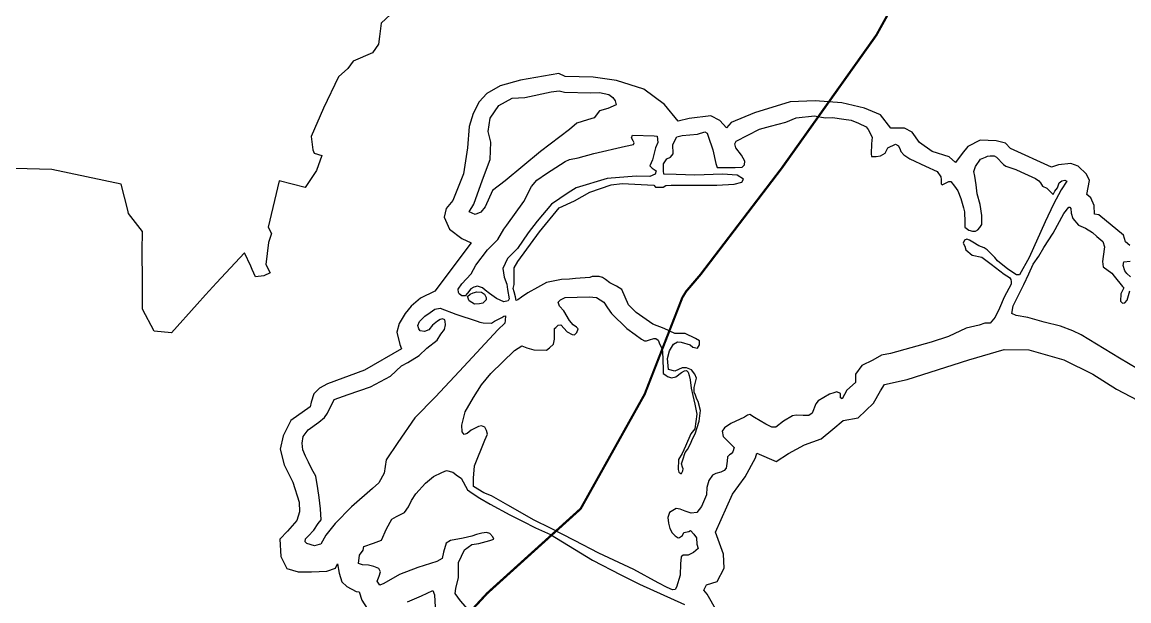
# Model space of a CAD drawing. Header units: metres. Extents: x 255476 to 378809, y 1739479 to 2227865.
# Drawn here: x 316272 to 318805, y 1883766 to 1885089 of the extents above; entities that cross this region are included whole.
import ezdxf

# ---------------------------------------------------------------- set-up
doc = ezdxf.new("R2010")
doc.units = ezdxf.units.M
doc.header["$MEASUREMENT"] = 0
for name, color, linetype in [('COASTLINE', 5, 'Continuous'), ('DISTRICT BOUNDRY', 86, 'Continuous'), ('MANGROOVE BUFFER ZONE', 120, 'Continuous')]:
    doc.layers.add(name, color=color, linetype=linetype)

msp = doc.modelspace()

# ---------------------------------------------------------------- linework, layer by layer
at = {"layer": 'COASTLINE', "color": 1, "flags": 128}
msp.add_lwpolyline([(318400.2, 1885371, 5, 5, 0), (318227.4, 1885059.8, 5, 5, 0), (318010.3, 1884755, 5, 5, 0), (317824.6, 1884512, 5, 5, 0), (317792.5, 1884474.4, 5, 5, 0), (317792.4, 1884474.4, 5, 5, 0), (317783.3, 1884459.6, 5, 5, 0), (317697.1, 1884238.7, 5, 5, 0), (317550.7, 1883977, 5, 5, 0), (317336.6, 1883783.6, 5, 5, 0), (317248, 1883687.5, 5, 5, 0)], format="xyseb", dxfattribs=at)
at = {"layer": 'DISTRICT BOUNDRY'}
msp.add_polyline3d([(317115.4, 1885107.3, 0), (317093.9, 1885086.9, 0), (317090, 1885057, 0), (317088.2, 1885039.2, 0), (317074.6, 1885019.3, 0), (317030, 1885000.3, 0), (317017.7, 1884983.3, 0), (316996.8, 1884964.2, 0), (316962.3, 1884892.5, 0), (316933.8, 1884828.1, 0), (316937.5, 1884797.6, 0), (316941, 1884789.9, 0), (316958.4, 1884784.8, 0), (316945.8, 1884750.4, 0), (316919.9, 1884711.2, 0), (316861, 1884726.7, 0), (316835.5, 1884620.7, 0), (316842.7, 1884606, 0), (316835.9, 1884585.5, 0), (316829.8, 1884535.7, 0), (316839.8, 1884516.2, 0), (316825.5, 1884509.7, 0), (316806.8, 1884507, 0), (316799.1, 1884523.8, 0), (316795.5, 1884531.9, 0), (316781.6, 1884562.3, 0), (316717, 1884493.8, 0), (316692.3, 1884466.2, 0), (316673.2, 1884444.9, 0), (316613.9, 1884378.8, 0), (316574.4, 1884383.3, 0), (316547.8, 1884433.4, 0), (316547.6, 1884497.2, 0), (316547.4, 1884566.8, 0), (316547.7, 1884610.7, 0), (316515.6, 1884651.9, 0), (316514, 1884659.9, 0), (316498.7, 1884719.4, 0), (316340.2, 1884752.3, 0), (316171.1, 1884757.1, 0)], dxfattribs=at)
at = {"layer": 'MANGROOVE BUFFER ZONE', "flags": 128}
for points in [[(318807.6, 1884578.5), (318797.4, 1884587.1), (318792.7, 1884602.6), (318736.3, 1884648.9), (318726.3, 1884650.1), (318726.1, 1884670.3), (318718.5, 1884688.1), (318709, 1884695.2), (318715.5, 1884727.3), (318708.3, 1884741.8), (318689.6, 1884760.4), (318672.7, 1884766), (318644.6, 1884763.3), (318628, 1884758), (318534.5, 1884800.9), (318523.2, 1884812.8), (318501.8, 1884818.1), (318465.2, 1884819.9), (318437.1, 1884805), (318423.6, 1884789.3), (318408.3, 1884768.4), (318393.7, 1884781.8), (318355, 1884793.6), (318326, 1884814.2), (318309.2, 1884838.3), (318291.9, 1884847.3), (318260.2, 1884847.2), (318236.8, 1884877.7), (318200, 1884893.2), (318148.1, 1884905), (318087.5, 1884909.6), (318030.3, 1884907.5), (317948.5, 1884882.4), (317895.2, 1884860), (317884.7, 1884847.9), (317868.9, 1884864.3), (317848.7, 1884875.2), (317799.2, 1884869.3), (317773.7, 1884862.9), (317742.3, 1884901.5), (317695.6, 1884935.9), (317632.7, 1884956), (317579.2, 1884963.5), (317514.9, 1884965.2), (317501, 1884971.9), (317412.6, 1884957.2), (317366.7, 1884943.6), (317335.6, 1884926.5), (317318.4, 1884907.4), (317304.5, 1884881), (317295.4, 1884851.2), (317292, 1884802.5), (317282.6, 1884742.4), (317258.1, 1884681.4), (317243.2, 1884663.4), (317238.6, 1884643.5), (317250.5, 1884616), (317278.4, 1884595.1), (317300.4, 1884584.6), (317216.8, 1884474.2), (317183.8, 1884458.6), (317163, 1884440), (317148.8, 1884423.1), (317134.9, 1884400.2), (317130, 1884380.4), (317137.1, 1884352.3), (317140.3, 1884342.3), (317056, 1884293.9), (316970.9, 1884262.2), (316953.1, 1884252.4), (316940.1, 1884239.6), (316934, 1884220.4), (316931.7, 1884209.8), (316887.4, 1884179), (316870.1, 1884143.7), (316862.9, 1884113.4), (316871.8, 1884077.6), (316891.7, 1884037.9), (316906.5, 1883992.1), (316907, 1883969.6), (316900.9, 1883949.7), (316879.7, 1883925.7), (316861.8, 1883907.1), (316864.4, 1883867.6), (316878.2, 1883840.5), (316903.9, 1883832.9), (316934.9, 1883832.7), (316969.6, 1883834.2), (316989.3, 1883841.4), (316994.5, 1883851), (316997.8, 1883829.8), (317003.9, 1883809.9), (317015.6, 1883799.1), (317037.2, 1883788.1), (317043.7, 1883786.9), (317049.5, 1883768.1), (317062.1, 1883749.1)], [(318825.4, 1884297), (318783.6, 1884321.6), (318696.5, 1884374.2), (318677.3, 1884383.6), (318648.7, 1884394.5), (318611.5, 1884403.3), (318574.4, 1884414), (318547.5, 1884419.1), (318537.8, 1884423.5), (318540.4, 1884440.9), (318565.1, 1884489.9), (318576.6, 1884514), (318585.9, 1884535.8), (318599.6, 1884554.3), (318611, 1884573.9), (318632.3, 1884606.9), (318656.1, 1884652.1), (318667.9, 1884666.2), (318670.4, 1884666.4), (318672.4, 1884663.3), (318673, 1884652.4), (318677.2, 1884640.3), (318689.8, 1884625.2), (318706.3, 1884618.5), (318722.4, 1884608.3), (318731.7, 1884599.1), (318746, 1884588.3), (318749.9, 1884575.9), (318746.3, 1884553.6), (318745, 1884542.2), (318746.2, 1884530.4), (318766, 1884515.9), (318771.6, 1884508.6), (318790.7, 1884485.4), (318793.8, 1884481.9), (318787.1, 1884468.1), (318786, 1884451.9), (318790.7, 1884447.1), (318795.8, 1884447.8), (318801.4, 1884454.2), (318807.3, 1884475.1)], [(318809.1, 1884507.3), (318800.6, 1884515.1), (318796.4, 1884520.8), (318792.2, 1884533.2), (318794, 1884541.3), (318808.1, 1884542.8)], [(317862, 1883742.4), (317840.3, 1883781.6), (317832.2, 1883791), (317838.3, 1883803), (317863.4, 1883810.4), (317878.9, 1883840.9), (317877.2, 1883873.2), (317859.5, 1883923.7), (317898.5, 1884010), (317927.1, 1884050), (317951.1, 1884093.2), (317953.7, 1884104.2), (317998, 1884085.2), (318026.2, 1884103.5), (318062.6, 1884123.4), (318101, 1884137.1), (318127.4, 1884159.1), (318151.7, 1884179), (318186, 1884184.7), (318220.6, 1884218.7), (318236.9, 1884246.7), (318245.7, 1884261.1), (318297.6, 1884272.4), (318438.9, 1884317.5), (318519.7, 1884341), (318576.1, 1884340.5), (318656.5, 1884317.6), (318722.6, 1884284.8), (318776.7, 1884250.1), (318824.8, 1884225.5)], [(317304.2, 1883734.4), (317275.6, 1883766.7), (317263.7, 1883783.5), (317264.7, 1883794.6), (317271.3, 1883819.6), (317271, 1883853.8), (317284.5, 1883882.7), (317301.9, 1883895.2), (317317.8, 1883897.8), (317342.4, 1883904.3), (317352.1, 1883907.3), (317349.7, 1883912.6), (317343.1, 1883920.3), (317334.8, 1883922.8), (317324.8, 1883921), (317312.1, 1883917.9), (317301.5, 1883914.3), (317281.4, 1883909.4), (317252.7, 1883904.3), (317243.1, 1883898.4), (317237, 1883877.4), (317234, 1883863), (317221.3, 1883856.3), (317177.9, 1883842.3), (317136.1, 1883826.8), (317099.9, 1883805.8), (317090.7, 1883802.4), (317085.1, 1883811.5), (317089.2, 1883823), (317092.7, 1883833), (317088.8, 1883840.7), (317077.2, 1883845), (317064.7, 1883847.6), (317051.3, 1883849), (317042, 1883851.6), (317044.5, 1883870.5), (317052.6, 1883882), (317054.1, 1883891), (317076.9, 1883898.4), (317095.1, 1883905), (317105.9, 1883931.3), (317118.8, 1883953.2), (317129.3, 1883959.3), (317147.2, 1883968.6), (317157, 1883981.1), (317163.8, 1883996.1), (317173.6, 1884011.2), (317195.6, 1884035.5), (317213.8, 1884050.4), (317233.1, 1884060.1), (317243.9, 1884064.6), (317258.3, 1884060.9), (317268.4, 1884052.3), (317276.8, 1884046.5), (317291.9, 1884020.1), (317302.5, 1884012.5), (317320, 1884001.1), (317343.5, 1883987.4), (317388.3, 1883963.1), (317417.5, 1883948.7), (317447.1, 1883933.2), (317481.7, 1883918.2), (317577.9, 1883859.2), (317642.7, 1883825.5), (317685.6, 1883804.4), (317788.2, 1883757.7)], [(317154.3, 1883764.2), (317186.3, 1883778.2), (317212.3, 1883790.3), (317216.1, 1883779.8), (317217.3, 1883752.1)]]:
    msp.add_lwpolyline(points, dxfattribs=at)
for points in [[(317309.5, 1884649.6), (317295.8, 1884655.6), (317306, 1884673.4), (317326, 1884729), (317343.3, 1884775.1), (317344.8, 1884815), (317339.2, 1884839.3), (317343.7, 1884870.1), (317363.7, 1884899.3), (317393.8, 1884915.8), (317423.2, 1884917.1), (317482.9, 1884930), (317501.8, 1884932.2), (317513.7, 1884929.4), (317573.9, 1884927.8), (317594.1, 1884929), (317615.2, 1884924), (317624.2, 1884917.5), (317629.9, 1884909.7), (317631.8, 1884900.7), (317613.2, 1884892.3), (317593.9, 1884886.7), (317581.3, 1884870.9), (317566, 1884865.9), (317541.6, 1884858.2), (317525.3, 1884844.1), (317458.8, 1884793.6), (317378, 1884726.5), (317348.6, 1884704.9), (317332.2, 1884667.4), (317322.3, 1884655.3)], [(317761.1, 1883791.8), (317748.9, 1883797.2), (317728.1, 1883807.9), (317672.7, 1883837.7), (317592.5, 1883875.7), (317536.8, 1883904.7), (317481.4, 1883932.3), (317444.6, 1883951.1), (317383.6, 1883985.4), (317346.4, 1884006.3), (317328.9, 1884013.4), (317305.7, 1884027.8), (317305.6, 1884046.6), (317307.3, 1884075.1), (317331.7, 1884133.5), (317337.1, 1884147.8), (317334.9, 1884156.1), (317331.2, 1884163.2), (317323.6, 1884166.2), (317316.7, 1884165), (317299.9, 1884156.6), (317290.8, 1884148.9), (317284.1, 1884146.9), (317279.1, 1884152.6), (317278.8, 1884167.9), (317286.5, 1884198.8), (317305.6, 1884231), (317323.9, 1884260.5), (317345, 1884286.5), (317399.4, 1884338.8), (317415.9, 1884349.7), (317427.7, 1884344.9), (317443.8, 1884340.6), (317472.4, 1884339.6), (317479.6, 1884345.1), (317488.8, 1884353.6), (317491, 1884364.4), (317491, 1884388.8), (317493.8, 1884391), (317499.5, 1884396.7), (317505.4, 1884397.6), (317520, 1884381.1), (317531.2, 1884375.2), (317536.6, 1884374.2), (317542.1, 1884379.8), (317545.2, 1884388.3), (317541, 1884392.4), (317533.8, 1884397.6), (317524.8, 1884407.1), (317512.5, 1884429.8), (317502.5, 1884440.5), (317499.1, 1884449.2), (317504.5, 1884454.6), (317515, 1884459.8), (317570.1, 1884461.4), (317586.9, 1884459.7), (317603.6, 1884449.6), (317612.4, 1884436.1), (317621.2, 1884423.1), (317656.3, 1884389.4), (317675.6, 1884375.2), (317689.6, 1884364.6), (317696.4, 1884361.1), (317701.5, 1884361), (317708.2, 1884363.2), (317718.1, 1884366.2), (317722.8, 1884366.4), (317727.9, 1884362.4), (317732.2, 1884352.8), (317734.7, 1884347.5), (317737.8, 1884337.1), (317739.6, 1884295.7), (317739.4, 1884286), (317745.9, 1884282.3), (317749.5, 1884279.2), (317758.4, 1884276.3), (317768.4, 1884278.7), (317781.5, 1884288.1), (317788.6, 1884292), (317792.6, 1884293.2), (317796.5, 1884289.5), (317799, 1884281.3), (317801.6, 1884271.7), (317803.9, 1884252.8), (317807.5, 1884236), (317812.2, 1884216.3), (317816.6, 1884193.5), (317811.7, 1884159.8), (317802.7, 1884147.9), (317790.9, 1884119.9), (317782.9, 1884103.4), (317774.8, 1884089.7), (317773.7, 1884066.6), (317775.7, 1884060.9), (317780.2, 1884057.2), (317781.4, 1884057.4), (317784.8, 1884063.8), (317785.2, 1884067.9), (317783.4, 1884072.2), (317781.2, 1884079.6), (317784.8, 1884088.5), (317789.9, 1884105.2), (317795.1, 1884112.3), (317802, 1884125.6), (317806.6, 1884136.8), (317812.4, 1884148.3), (317822, 1884177.5), (317824.6, 1884201.8), (317819.6, 1884222), (317816.2, 1884227.6), (317813.1, 1884236.5), (317810.2, 1884243.5), (317810.4, 1884253.8), (317815.6, 1884275.4), (317812.2, 1884284.9), (317804.3, 1884294.7), (317792.8, 1884299.1), (317782.6, 1884299.5), (317766.3, 1884291.5), (317751.6, 1884295.5), (317749.1, 1884320.7), (317754, 1884338), (317763.3, 1884353.3), (317772.1, 1884358.2), (317780.3, 1884358), (317801, 1884351.7), (317807.5, 1884346.7), (317817.7, 1884344.2), (317822.4, 1884352), (317822.7, 1884361.2), (317813.2, 1884366.2), (317789.6, 1884377.5), (317766, 1884378), (317741.7, 1884389.2), (317715.9, 1884398.8), (317677.3, 1884425.8), (317659.8, 1884443.2), (317644.6, 1884478.2), (317632.9, 1884485.7), (317617.4, 1884493.1), (317607.5, 1884501.3), (317600.6, 1884505.5), (317592.7, 1884507.8), (317586.3, 1884508), (317576.7, 1884508), (317571.6, 1884506), (317539.2, 1884503.1), (317524.9, 1884502), (317506.7, 1884501.3), (317472.7, 1884494.4), (317451.9, 1884482.9), (317430, 1884470.9), (317415, 1884460.7), (317406.9, 1884454.7), (317402.9, 1884453), (317401.6, 1884461.2), (317398.3, 1884472.9), (317396.2, 1884480.6), (317398.5, 1884490), (317398.4, 1884528), (317406.8, 1884541.9), (317456.1, 1884610.1), (317501.2, 1884665), (317536.6, 1884681.2), (317571.6, 1884700.5), (317620.6, 1884717.9), (317646, 1884720.6), (317718.1, 1884716.9), (317722.1, 1884712.5), (317739.4, 1884712.2), (317745.8, 1884716.2), (317758.1, 1884716.6), (317862.1, 1884716.8), (317902.2, 1884718.8), (317919.6, 1884723.4), (317923.6, 1884730.2), (317908.5, 1884739.4), (317875, 1884741.7), (317812.2, 1884739.8), (317769.2, 1884740.9), (317741, 1884741.9), (317740.1, 1884749.2), (317740.4, 1884765.7), (317747.7, 1884777.3), (317756.5, 1884780.5), (317762, 1884788.2), (317761.9, 1884809.7), (317770.7, 1884827.4), (317782.6, 1884830.1), (317818.1, 1884833.6), (317834.8, 1884838.6), (317840.2, 1884835.4), (317842.4, 1884828.6), (317853.3, 1884797.5), (317860, 1884766.6), (317863.4, 1884757), (317904.4, 1884757.1), (317920.2, 1884757.8), (317925.7, 1884762.9), (317926.4, 1884771.4), (317918.7, 1884785.3), (317905.8, 1884802.1), (317903.6, 1884811.2), (317906.9, 1884817.4), (317959.9, 1884844.8), (317985.4, 1884851.3), (318020, 1884861.1), (318044.1, 1884870.7), (318085.9, 1884875.1), (318109.9, 1884870.8), (318126.9, 1884871.8), (318153.1, 1884867.4), (318170.1, 1884865.3), (318186.2, 1884858.4), (318204.1, 1884850.4), (318208.9, 1884844), (318217.6, 1884826.7), (318215.9, 1884811.3), (318215.2, 1884788.7), (318216.6, 1884782.6), (318227, 1884782.6), (318236.5, 1884783.7), (318247.6, 1884790.2), (318253.3, 1884801.8), (318270.9, 1884810.2), (318278, 1884806.7), (318281.8, 1884798.5), (318283.6, 1884793.6), (318290.4, 1884786.4), (318304.2, 1884776.9), (318340, 1884760.2), (318366.6, 1884748.1), (318374.9, 1884735.7), (318375.5, 1884729.5), (318375.9, 1884719.9), (318378.1, 1884717.4), (318385.6, 1884721.3), (318393.3, 1884725.3), (318397.6, 1884725.4), (318406.4, 1884714.6), (318413.5, 1884703.6), (318420.6, 1884686.2), (318426.9, 1884664.8), (318429.5, 1884655.5), (318429.8, 1884632.1), (318430.1, 1884620.8), (318439, 1884613.9), (318447.4, 1884611.7), (318454.6, 1884611.5), (318459.4, 1884615), (318464.4, 1884619.8), (318468.6, 1884627), (318469.1, 1884647.7), (318464.9, 1884672.3), (318458.1, 1884696.7), (318455.6, 1884717.3), (318452.7, 1884737.6), (318450.5, 1884748), (318454, 1884759.6), (318465.4, 1884776.6), (318477.4, 1884780.5), (318481.4, 1884782.8), (318488.1, 1884783.7), (318497, 1884784.2), (318502.5, 1884780.6), (318518.2, 1884764.1), (318523.8, 1884759.9), (318546.3, 1884752.4), (318558.1, 1884747.6), (318574.6, 1884739.8), (318591.4, 1884732.4), (318599.4, 1884727), (318602.7, 1884721.9), (318607.9, 1884714.6), (318617.4, 1884710.2), (318624.8, 1884702.4), (318631.7, 1884695.8), (318635.6, 1884703.3), (318642.3, 1884710.8), (318646.1, 1884722), (318652.1, 1884726.8), (318658.5, 1884728.2), (318663.1, 1884725.7), (318650.4, 1884706.4), (318633.1, 1884673), (318613.9, 1884632.9), (318577.2, 1884551.3), (318555.3, 1884512.1), (318548, 1884512), (318528, 1884525.1), (318504.7, 1884543.7), (318498.9, 1884551.1), (318480.8, 1884568.9), (318474.2, 1884573.4), (318461.8, 1884578), (318448, 1884586.5), (318440.6, 1884591.3), (318434.7, 1884593.5), (318429, 1884590.7), (318426.4, 1884584), (318429.6, 1884577), (318432.4, 1884569.3), (318446.6, 1884556.4), (318468.9, 1884551.8), (318490.4, 1884536), (318519.7, 1884513.1), (318532.1, 1884505.7), (318535.1, 1884501.3), (318535.9, 1884496.2), (318535.9, 1884490.3), (318519.7, 1884460.9), (318508.9, 1884435.7), (318499.4, 1884414.7), (318487.7, 1884401.4), (318475.3, 1884401), (318462.4, 1884396.4), (318432.9, 1884389.9), (318392.4, 1884371.1), (318353, 1884358.1), (318260, 1884332.2), (318239.3, 1884328), (318219.1, 1884316.5), (318194.1, 1884304.2), (318179.5, 1884284.6), (318179.7, 1884276.1), (318179.3, 1884265.7), (318159.7, 1884248.4), (318149.2, 1884228.6), (318145, 1884230.7), (318145.2, 1884240.3), (318136.7, 1884244.5), (318130.3, 1884242.1), (318120.3, 1884239.2), (318094.4, 1884223.5), (318088.9, 1884216.8), (318080.3, 1884195.6), (318072.6, 1884190.3), (318060, 1884190.1), (318044.1, 1884191.1), (318035.5, 1884189.3), (318014.8, 1884177.2), (317997.7, 1884163.5), (317988.3, 1884163.5), (317974.4, 1884170.4), (317948.8, 1884185.6), (317937.8, 1884192.1), (317932.3, 1884191), (317925.6, 1884186), (317894.5, 1884172), (317879.7, 1884162), (317874.5, 1884154.1), (317876.7, 1884142.5), (317888.6, 1884130.5), (317901.8, 1884117.1), (317898.6, 1884107.3), (317894.9, 1884102.6), (317891.5, 1884100.5), (317886.8, 1884095.7), (317886.1, 1884085.8), (317883.8, 1884070), (317878.7, 1884064.1), (317871.4, 1884060.9), (317859.7, 1884057.9), (317852.6, 1884053.8), (317843.7, 1884041.4), (317839.7, 1884025.8), (317838.6, 1884009.1), (317827.1, 1883982.1), (317816.3, 1883968.5), (317803.4, 1883967.2), (317789.9, 1883971.6), (317778.1, 1883976.1), (317769.1, 1883977.7), (317753.8, 1883968.4), (317750.3, 1883957.2), (317751.3, 1883943.9), (317754.8, 1883931.8), (317760.1, 1883921.7), (317766.8, 1883915.2), (317773.5, 1883910.8), (317777, 1883911.1), (317783.4, 1883916.1), (317787.1, 1883922.6), (317798, 1883924.9), (317801.9, 1883927.2), (317809.6, 1883919), (317816, 1883910.3), (317816.6, 1883896), (317819.7, 1883885.8), (317809.2, 1883876.6), (317796.4, 1883870.8), (317785.4, 1883871), (317780.6, 1883867), (317779.5, 1883851.2), (317778.7, 1883825.4), (317770.3, 1883797.6), (317766.6, 1883792.1)], [(317374.8, 1884449.9), (317358.4, 1884457.8), (317342.3, 1884468.9), (317332, 1884476.9), (317325.7, 1884481.9), (317314.9, 1884486.2), (317306.5, 1884483.8), (317299.4, 1884479.9), (317291.3, 1884470.2), (317286.3, 1884463.9), (317280.9, 1884463.5), (317278.9, 1884464), (317272.3, 1884468.2), (317270.7, 1884471.5), (317270, 1884479.2), (317278.9, 1884491.1), (317300.2, 1884514.2), (317311.1, 1884533.9), (317337.2, 1884568.8), (317361.3, 1884592.3), (317374.6, 1884616), (317381.6, 1884625.1), (317420.8, 1884679.6), (317437.8, 1884713.5), (317450.3, 1884728.4), (317472.4, 1884743.8), (317515.2, 1884770.9), (317524.8, 1884775.7), (317544.9, 1884779.4), (317580.5, 1884788.9), (317653.1, 1884805.8), (317671.7, 1884810.1), (317673.4, 1884813.9), (317670.8, 1884818.1), (317667.2, 1884825), (317669.6, 1884830.8), (317718.9, 1884829.5), (317726, 1884828.7), (317726.9, 1884814.4), (317721.8, 1884802.2), (317714.7, 1884774.7), (317709.2, 1884760.8), (317714, 1884755.6), (317723.8, 1884749.6), (317721.3, 1884742.2), (317709.3, 1884736.4), (317677.6, 1884737.6), (317611.1, 1884731.8), (317540.4, 1884710.4), (317522.3, 1884699.3), (317483.9, 1884673.5), (317451.3, 1884634.2), (317430.7, 1884607.7), (317405.8, 1884572), (317382.9, 1884548.8), (317372.8, 1884526.2), (317375.4, 1884506.4), (317381.3, 1884490.5), (317383.1, 1884478.2), (317386.7, 1884457), (317384.6, 1884452.5)], [(317319.2, 1884445.8), (317307.5, 1884445), (317295.1, 1884452.2), (317291.6, 1884462.3), (317297.6, 1884467.5), (317304.3, 1884470.8), (317313, 1884472.9), (317323.7, 1884472.3), (317330.4, 1884467.9), (317334.5, 1884460), (317334.1, 1884454.4), (317327, 1884447.3)], [(316941.5, 1883892.1), (316924.2, 1883897.7), (316919.8, 1883901), (316920.6, 1883908.4), (316927, 1883914.6), (316939.6, 1883928.1), (316949.7, 1883943), (316956.7, 1883951.7), (316955, 1883976.9), (316952.4, 1884002.7), (316949.5, 1884023.5), (316944.2, 1884051.2), (316935.1, 1884067.4), (316928, 1884083.8), (316920.8, 1884097.5), (316915.1, 1884111.8), (316913.2, 1884127.2), (316915.3, 1884142.1), (316927.1, 1884157), (316951.5, 1884174.9), (316964.5, 1884185.5), (316971, 1884195.2), (316986.2, 1884226.9), (317018.5, 1884238.4), (317069.3, 1884255.4), (317115.8, 1884279.9), (317140.7, 1884303.7), (317155.4, 1884311.4), (317181, 1884327.1), (317198.3, 1884344.3), (317222.1, 1884362.4), (317230.8, 1884376.2), (317238.8, 1884386.4), (317241.1, 1884397.4), (317240.7, 1884405.4), (317239.5, 1884408.7), (317234.1, 1884411.2), (317229.3, 1884409.8), (317223.3, 1884405.6), (317211.9, 1884396.7), (317203.1, 1884386.3), (317193.4, 1884382.3), (317183.5, 1884383.6), (317180, 1884388.6), (317178.2, 1884396.3), (317182.1, 1884404.9), (317193.8, 1884417.5), (317206.3, 1884425.4), (317216.7, 1884432.9), (317229.4, 1884435.4), (317264.8, 1884421.9), (317314.1, 1884405.8), (317320.2, 1884403.5), (317327.6, 1884402.1), (317346.6, 1884401.1), (317353.7, 1884405.6), (317370.6, 1884414.5), (317374.6, 1884417.1), (317378.8, 1884417.9), (317377.5, 1884407.1), (317377.1, 1884401.6), (317360.9, 1884386.2), (317283.1, 1884302.3), (317218.2, 1884233), (317171.5, 1884185), (317132.5, 1884128.3), (317105.3, 1884088.7), (317100.6, 1884058), (317088.8, 1884036.1), (317073.9, 1884023.6), (317026.1, 1883981), (316988.9, 1883943), (316967.7, 1883916.6), (316955.9, 1883896.3), (316952.3, 1883895.4)]]:
    msp.add_lwpolyline(points, close=True, dxfattribs=at)

doc.saveas('drawing.dxf')
